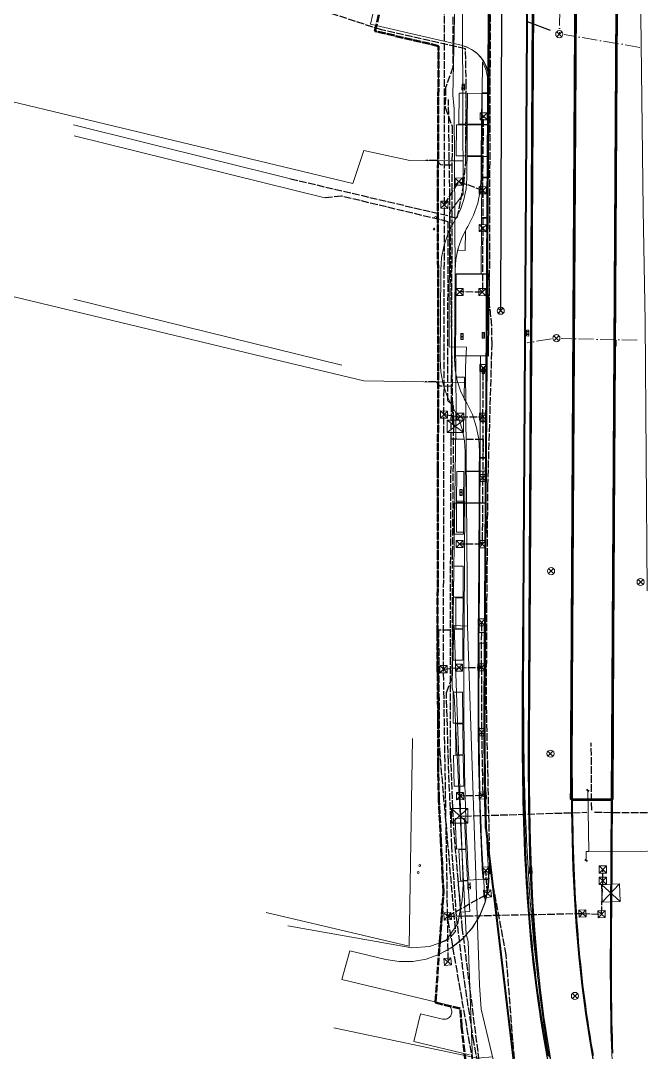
# Model space of a CAD drawing. Header units: metres. Extents: x 105014 to 106600, y 111320 to 118425.
# Drawn here: x 105814.4 to 105918.8, y 115208.2 to 115381.7 of the extents above; entities that cross this region are included whole.
import ezdxf

# ---------------------------------------------------------------- set-up
doc = ezdxf.new("R2010")
doc.units = ezdxf.units.M
doc.linetypes.add('DASHDOT', pattern=[3.556, 2.54, -0.508, 0, -0.508])
doc.linetypes.add('DASHED', pattern=[1.524, 1.27, -0.254])
for name, color, linetype, lineweight in [('00-BASE-LIMITE', 7, 'DASHED', 50), ('00-BASE-UE', 42, 'DASHED', 25), ('10-PAV-BOCACALLE', 9, 'CONTINUOUS', 13), ('10-PAV-CALZADA-BRT', 12, 'CONTINUOUS', 30), ('10-PAV-CALZADA-MIXTA', 8, 'CONTINUOUS', 30), ('10-PAV-CICLORUTA', 76, 'CONTINUOUS', 18), ('10-PAV-ESTACION-TM', 1, 'CONTINUOUS', 40), ('10-PAV-PARADERO', 30, 'CONTINUOUS', 30), ('10-PAV-SARDINEL', 252, 'CONTINUOUS', 13), ('20-EP-ZONA-DURA', 253, 'CONTINUOUS', 13), ('20-EP-ZONA-VERDE', 84, 'CONTINUOUS', 13), ('30-RED-ENEL-NODOS', 11, 'CONTINUOUS', 13), ('30-RED-ENEL-PROY', 1, 'DASHED', 25), ('30-RED-ETB-CAMARA', 151, 'CONTINUOUS', 13), ('30-RED-ETB-EXIST', 145, 'CONTINUOUS', 13), ('30-RED-ETB-PROY', 5, 'DASHED', 25), ('30-RED-VANTI-EXIST', 52, 'CONTINUOUS', 13), ('30-RED-VANTI-PROY', 2, 'DASHED', 25), ('35-RH-ACUE-DOMICILIARIA', 152, 'CONTINUOUS', 9), ('35-RH-ACUE-MENOR-EXIST', 151, 'CONTINUOUS', 13), ('35-RH-ACUE-MENOR-PROY', 5, 'DASHED', 25), ('35-RH-PLUV-COLECTOR', 96, 'CONTINUOUS', 30), ('35-RH-PLUV-NODOS', 94, 'CONTINUOUS', 13), ('35-RH-PLUV-RETIRO', 8, 'DASHDOT', 13), ('35-RH-SUDS-ZONAS', 92, 'CONTINUOUS', 20)]:
    doc.layers.add(name, color=color, linetype=linetype, lineweight=lineweight)

# ---------------------------------------------------------------- blocks, each defined once
blk = doc.blocks.new('CAM_ETB_T_14')
for p, q in [((-1.39, -1.22), (1.39, 1.22)), ((-1.39, 1.22), (1.39, -1.22))]:
    blk.add_line(p, q)
blk.add_lwpolyline([(-1.39, -1.22), (1.39, -1.22), (1.39, 1.22), (-1.39, 1.22)], close=True)
blk = doc.blocks.new('CAM_ETB_T_13')
for p, q in [((-1.375, -1.025), (1.375, 1.025)), ((-1.375, 1.025), (1.375, -1.025))]:
    blk.add_line(p, q)
blk.add_lwpolyline([(-1.375, -1.025), (1.375, -1.025), (1.375, 1.025), (-1.375, 1.025)], close=True)
blk = doc.blocks.new('CAJA_ENEL')
for p, q in [((-0.6, -0.6), (0.6, 0.6)), ((-0.6, 0.6), (0.6, -0.6))]:
    blk.add_line(p, q)
blk.add_lwpolyline([(-0.6, -0.6), (0.6, -0.6), (0.6, 0.6), (-0.6, 0.6)], close=True)
blk = doc.blocks.new('POSTE')
blk.add_circle((0, 0), 0.15)
blk = doc.blocks.new('CT_ENEL')
for p, q in [((-1.5, -1.5), (1.5, 1.5)), ((-1.5, 1.5), (1.5, -1.5))]:
    blk.add_line(p, q)
blk.add_lwpolyline([(-1.5, -1.5), (1.5, -1.5), (1.5, 1.5), (-1.5, 1.5)], close=True)
blk = doc.blocks.new('POZO_PLUV')
for p, q in [((-0.42, -0.42), (0.42, 0.42)), ((-0.42, 0.42), (0.42, -0.42))]:
    blk.add_line(p, q)
blk.add_circle((0, 0), 0.6)
blk = doc.blocks.new('SUMIDERO')
for p, q in [((-0.25, -0.2), (-0.25, 0.2)), ((0, -0.2), (0, 0.2)), ((0.25, -0.2), (0.25, 0.2))]:
    blk.add_line(p, q)
blk.add_lwpolyline([(-0.5, -0.2), (0.5, -0.2), (0.5, 0.2), (-0.5, 0.2)], close=True)

msp = doc.modelspace()

# ---------------------------------------------------------------- linework, layer by layer
at = {"layer": '00-BASE-LIMITE'}
msp.add_lwpolyline([(105889.5419, 115203.7419), (105888.5739, 115212.5841), (105888.3561, 115215.5763), (105884.1705, 115216.5865), (105884.1851, 115216.7887), (105884.9175, 115226.9089), (105885.5131, 115235.1391), (105885.0931, 115243.7605), (105884.7666, 115250.4854), (105884.7533, 115250.7603), (105884.6181, 115256.4868), (105884.6173, 115256.5159), (105884.6429, 115262.895), (105884.6431, 115262.9432), (105884.6455, 115263.5315), (105884.6371, 115264.0375), (105884.6293, 115264.5185), (105884.5539, 115271.8605), (105884.5537, 115271.8643), (105884.5475, 115272.4703), (105884.5465, 115272.7161), (105884.5463, 115272.7475), (105884.5219, 115278.5339), (105884.5229, 115278.7747), (105884.5229, 115278.8099), (105884.5735, 115291.0589), (105884.5737, 115291.2581), (105884.5737, 115291.2977), (105884.5739, 115291.3641), (105884.5829, 115299.9087), (105884.5827, 115300.1201), (105884.5827, 115300.1647), (105884.5827, 115300.2133), (105884.5779, 115305.9143), (105884.5787, 115306.1151), (105884.5791, 115306.1663), (105884.5797, 115306.2993), (105884.6223, 115315.1801), (105884.6285, 115335.4413), (105884.5837, 115348.1829), (105884.5809, 115352.2653), (105884.7057, 115377.3815), (105874.0097, 115379.9019), (105875.2951, 115385.4061)], dxfattribs=at)
at = {"layer": '00-BASE-UE'}
msp.add_lwpolyline([(105889.5419, 115203.7419), (105888.5739, 115212.5841), (105888.3561, 115215.5763), (105884.1705, 115216.5865), (105884.1851, 115216.7887), (105884.9175, 115226.9089), (105885.5131, 115235.1391), (105885.0931, 115243.7605), (105884.7667, 115250.4855), (105884.7533, 115250.7603), (105884.6181, 115256.4869), (105884.6173, 115256.5159), (105884.6429, 115262.8951), (105884.6431, 115262.9433), (105884.6455, 115263.5315), (105884.6371, 115264.0375), (105884.6293, 115264.5185), (105884.5539, 115271.8605), (105884.5537, 115271.8643), (105884.5475, 115272.4703), (105884.5465, 115272.7161), (105884.5463, 115272.7475), (105884.5219, 115278.5339), (105884.5229, 115278.7747), (105884.5229, 115278.8099), (105884.5735, 115291.0589), (105884.5737, 115291.2581), (105884.5737, 115291.2977), (105884.5739, 115291.3641), (105884.5829, 115299.9087), (105884.5827, 115300.1201), (105884.5827, 115300.1647), (105884.5827, 115300.2133), (105884.5779, 115305.9143), (105884.5787, 115306.1151), (105884.5791, 115306.1663), (105884.5797, 115306.2993), (105884.6223, 115315.1801), (105884.6285, 115335.4413), (105884.5837, 115348.1829), (105884.5809, 115352.2653), (105884.7057, 115377.3815), (105874.0097, 115379.9019), (105875.2951, 115385.4061)], dxfattribs=at)
at = {"layer": '10-PAV-BOCACALLE'}
for points in [[(105893.3527, 115398.0834), (105893.1303, 115365.5034), (105893.1689, 115371.6415), (105893.09, 115372.6496), (105892.843, 115373.63), (105892.4348, 115374.5551), (105891.8771, 115375.3986), (105891.1857, 115376.1363), (105890.3802, 115376.7476), (105889.4835, 115377.2148), (105888.5211, 115377.5249), (105874.2267, 115380.8312), (105873.282, 115381.0494), (105873.282, 115381.0494), (105874.0371, 115384.4459)], [(105889.9311, 115207.7907), (105880.5541, 115210.0583), (105881.6823, 115214.7233), (105885.3859, 115213.8277), (105885.5796, 115213.7967), (105885.7757, 115213.7964), (105885.9695, 115213.8267), (105886.1562, 115213.887), (105886.3311, 115213.9758), (105886.49, 115214.0908), (105886.6289, 115214.2293), (105886.7445, 115214.3878), (105886.8338, 115214.5624), (105886.8947, 115214.7489), (105886.926, 115214.9425), (105886.9266, 115215.1387), (105886.8964, 115215.3325), (105886.8363, 115215.5192), (105886.7476, 115215.6942), (105886.6326, 115215.8531), (105886.4941, 115215.992), (105886.3355, 115216.1075), (105886.1608, 115216.1968), (105885.9743, 115216.2575), (105868.4319, 115220.4995), (105868.4319, 115220.4995), (105869.8038, 115225.3131), (105875.8233, 115223.8571), (105878.0749, 115223.5035), (105880.354, 115223.52), (105882.6002, 115223.906), (105884.754, 115224.6514), (105886.8734, 115225.8121), (105888.7616, 115227.32), (105890.3625, 115229.1301), (105891.6282, 115231.1885), (105892.5211, 115233.4339), (105893.0145, 115235.7994), (105893.0939, 115238.2145), (105892.9081, 115242.0867), (105892.8553, 115243.3873), (105892.7649, 115245.9476), (105898.6142, 115196.903)]]:
    msp.add_lwpolyline(points, dxfattribs=at)
at = {"layer": '10-PAV-CALZADA-BRT'}
for points in [[(105914.0079, 115208.0881), (105913.9631, 115209.3937), (105913.9239, 115210.6987), (105913.8903, 115212.0029), (105913.8619, 115213.3063), (105913.8381, 115214.6087), (105913.8189, 115215.9103), (105913.8039, 115217.2111), (105913.7927, 115218.5111), (105913.7847, 115219.8101), (105913.7799, 115221.1083), (105913.7779, 115222.4055), (105913.7781, 115223.7017), (105913.7805, 115224.9971), (105913.7845, 115226.2917), (105913.7901, 115227.5837), (105913.7965, 115228.8769), (105913.8035, 115230.1689), (105913.8109, 115231.4601), (105914.8075, 115403.2329)], [(105904.1017, 115203.8693), (105903.2729, 115208.6233), (105902.4725, 115213.8227), (105901.8363, 115218.6773), (105901.3131, 115223.5453), (105900.8683, 115228.7871), (105900.5559, 115233.6027), (105900.3055, 115238.8929), (105900.1529, 115243.6035), (105900.0459, 115248.9765), (105900.0013, 115253.4497), (105899.9873, 115259.0285), (105899.9955, 115262.3735), (105900.0287, 115269.0457), (105900.7541, 115394.0717)], [(105907.7541, 115394.0309), (105907.0287, 115269.0051), (105906.9955, 115262.3445), (105906.9873, 115259.0227), (105907.0011, 115253.4905), (105907.0451, 115249.0753), (105907.1507, 115243.7837), (105907.3001, 115239.1659), (105907.5451, 115233.9919), (105907.8491, 115229.3037), (105908.2811, 115224.2125), (105908.7871, 115219.5061), (105909.4021, 115214.8129), (105910.1795, 115209.7629), (105910.9865, 115205.1347)]]:
    msp.add_lwpolyline(points, dxfattribs=at)
at = {"layer": '10-PAV-CALZADA-MIXTA'}
for points in [[(105898.6142, 115196.903), (105892.7649, 115245.9476), (105892.6915, 115248.5079), (105892.5779, 115254.3395), (105892.5317, 115259.1913), (105892.5193, 115265.2327), (105892.5299, 115268.8535), (105892.5691, 115276.0639), (105892.5867, 115278.8171), (105892.5986, 115280.7559), (105892.6108, 115282.6929), (105893.0918, 115359.3663), (105893.1303, 115365.5034), (105893.3527, 115398.0834)], [(105899.5313, 115389.5591), (105898.8606, 115282.6539), (105898.8485, 115280.7185), (105898.8367, 115278.7831), (105898.8191, 115276.0247), (105898.7799, 115268.8247), (105898.7693, 115265.2247), (105898.7815, 115259.2247), (105898.8271, 115254.4251), (105898.9395, 115248.6661), (105899.1007, 115243.6287), (105899.1732, 115241.874), (105899.3661, 115237.9779), (105899.6971, 115232.8459), (105900.1689, 115227.2659), (105900.7233, 115222.0955), (105901.3979, 115216.9397), (105902.2489, 115211.4047), (105903.1317, 115206.3383)]]:
    msp.add_lwpolyline(points, dxfattribs=at)
at = {"layer": '10-PAV-CICLORUTA'}
for points in [[(105891.9549, 115369.4233), (105891.9223, 115364.2249), (105889.5223, 115364.2395), (105889.5549, 115369.4385), (105891.9549, 115369.4233)], [(105891.9217, 115364.1245), (105891.8891, 115358.9249), (105889.4891, 115358.9399), (105889.5217, 115364.1395), (105891.9217, 115364.1245)], [(105891.8883, 115358.8249), (105891.8781, 115357.1937), (105891.8653, 115355.1537), (105891.7136, 115353.0415), (105891.2872, 115350.9653), (105890.5934, 115348.9625), (105889.6441, 115347.0675), (105889.3605, 115346.5831), (105888.5523, 115344.97), (105887.9614, 115343.2653), (105887.598, 115341.498), (105887.4683, 115339.6947), (105887.3743, 115324.7335), (105887.4815, 115322.9286), (105887.8227, 115321.157), (105888.392, 115319.4451), (105889.1799, 115317.8221), (105889.4577, 115317.3341), (105890.3837, 115315.4259), (105891.0524, 115313.4132), (105891.4525, 115311.3304), (105891.5771, 115309.2205), (105891.5565, 115305.9259), (105889.1565, 115305.9409), (105889.1773, 115309.2357), (105889.07, 115311.0414), (105888.7288, 115312.8127), (105888.1594, 115314.5244), (105887.3717, 115316.1471), (105887.0939, 115316.6351), (105886.1681, 115318.5428), (105885.4994, 115320.555), (105885.0992, 115322.6373), (105884.9745, 115324.7485), (105885.0683, 115339.7099), (105885.2203, 115341.8248), (105885.6468, 115343.9), (105886.3405, 115345.9019), (105887.2895, 115347.7961), (105887.5733, 115348.2805), (105888.3809, 115349.8923), (105888.9715, 115351.5955), (105889.335, 115353.3612), (105889.4653, 115355.1689), (105889.4781, 115357.2087), (105889.4907, 115358.8399), (105891.8883, 115358.8249)], [(105891.5559, 115305.8259), (105891.5233, 115300.6263), (105889.1233, 115300.6415), (105889.1559, 115305.8409), (105891.5559, 115305.8259)], [(105891.5229, 115300.5263), (105891.4107, 115282.7005), (105891.3987, 115280.7631), (105891.3871, 115278.8237), (105891.3765, 115276.8825), (105891.3675, 115274.9431), (105891.3605, 115272.9989), (105891.3559, 115271.0529), (105891.3543, 115269.1047), (105891.3563, 115267.1547), (105891.3625, 115265.2029), (105891.3731, 115263.2491), (105891.3889, 115261.2933), (105891.4103, 115259.3357), (105891.4377, 115257.3763), (105891.4717, 115255.4149), (105891.5131, 115253.4519), (105891.5621, 115251.4871), (105891.6191, 115249.5205), (105891.6851, 115247.5523), (105891.7603, 115245.5825), (105891.8453, 115243.6111), (105891.9407, 115241.6383), (105892.0469, 115239.6641), (105892.1645, 115237.6885), (105892.1879, 115237.3287), (105889.7931, 115237.1719), (105889.7691, 115237.5389), (105889.6507, 115239.5283), (105889.5437, 115241.5159), (105889.4479, 115243.5015), (105889.3623, 115245.4849), (105889.2867, 115247.4663), (105889.2203, 115249.4455), (105889.1629, 115251.4223), (105889.1137, 115253.3967), (105889.0721, 115255.3689), (105889.0379, 115257.3385), (105889.0103, 115259.3059), (105888.9889, 115261.2707), (105888.9731, 115263.2329), (105888.9625, 115265.1927), (105888.9563, 115267.1499), (105888.9543, 115269.1045), (105888.9559, 115271.0565), (105888.9605, 115273.0061), (105888.9675, 115274.9531), (105888.9765, 115276.8937), (105888.9871, 115278.8367), (105888.9987, 115280.7773), (105889.1227, 115300.5415), (105891.5229, 115300.5263)]]:
    msp.add_lwpolyline(points, close=True, dxfattribs=at)
at = {"layer": '10-PAV-ESTACION-TM'}
msp.add_lwpolyline([(105913.9229, 115250.7441), (105907.024, 115250.7839), (105906.9229, 115250.7845), (105907.0057, 115252.779), (105907.0011, 115253.4905), (105906.9873, 115259.0227), (105906.9955, 115262.3445), (105907.0287, 115269.0051), (105907.5099, 115351.9379), (105907.7973, 115400.0159), (105907.8401, 115403.3289), (105907.8913, 115405.9701), (105907.9797, 115409.1339), (105908.0239, 115410.3752), (105914.8615, 115410.3412), (105914.8545, 115409.6997), (105914.8423, 115408.4039), (105914.8321, 115407.1095), (105914.8231, 115405.8149), (105914.8151, 115404.5235), (105914.8075, 115403.2329), (105914.0795, 115277.7651), (105913.9229, 115250.7441)], close=True, dxfattribs=at)
at = {"layer": '10-PAV-PARADERO'}
msp.add_lwpolyline([(105887.6454, 115339.1191), (105892.9452, 115339.0783), (105893.1453, 115339.0802), (105893.0587, 115325.2769), (105887.5588, 115325.316), (105887.6454, 115339.1191)], close=True, dxfattribs=at)
at = {"layer": '10-PAV-SARDINEL'}
msp.add_lwpolyline([(105914.8075, 115403.2329), (105913.9228, 115250.7441), (105913.7228, 115250.7453), (105914.6075, 115403.2341), (105914.6151, 115404.5247), (105914.6231, 115405.8162), (105914.6321, 115407.111), (105914.6423, 115408.4057), (105914.6545, 115409.7018), (105914.6581, 115410.0349), (105914.858, 115410.0205), (105914.8545, 115409.6997), (105914.8423, 115408.4039), (105914.8321, 115407.1095), (105914.8231, 115405.8149), (105914.8151, 115404.5235), (105914.8075, 115403.2329)], close=True, dxfattribs=at)
for points in [[(105898.4156, 115196.8793), (105892.5663, 115245.9239), (105892.565, 115245.9415), (105892.5262, 115247.222), (105892.4916, 115248.5029), (105892.4461, 115250.4473), (105892.4083, 115252.392), (105892.3779, 115254.3367), (105892.358, 115255.9546), (105892.3426, 115257.5724), (105892.3317, 115259.1902), (105892.3231, 115261.2045), (105892.319, 115263.2187), (105892.3193, 115265.2329), (105892.3231, 115267.0437), (105892.3299, 115268.8544), (105892.348, 115272.4598), (105892.3691, 115276.0652), (105892.3867, 115278.8184), (105892.3986, 115280.7572), (105892.4108, 115282.6942), (105892.8918, 115359.3676), (105892.9303, 115365.5048), (105893.1527, 115398.0854)], [(105893.3527, 115398.0834), (105893.1303, 115365.5034), (105893.0918, 115359.3663), (105892.6108, 115282.6929), (105892.5986, 115280.7559), (105892.5867, 115278.8171), (105892.5691, 115276.0639), (105892.548, 115272.4587), (105892.5299, 115268.8535), (105892.5231, 115267.0431), (105892.5193, 115265.2327), (105892.519, 115263.2189), (105892.5231, 115261.2051), (105892.5317, 115259.1913), (105892.5426, 115257.574), (105892.558, 115255.9567), (105892.5779, 115254.3395), (105892.6082, 115252.3955), (105892.6461, 115250.4516), (105892.6915, 115248.5079), (105892.7261, 115247.2277), (105892.7649, 115245.9476), (105898.6142, 115196.903)], [(105903.2748, 115207.4), (105903.0756, 115208.5908), (105902.8648, 115209.89), (105902.661, 115211.1904), (105902.4643, 115212.4919), (105902.2745, 115213.7945), (105902.1048, 115215.0078), (105901.942, 115216.2222), (105901.7864, 115217.4375), (105901.6377, 115218.6536), (105901.4962, 115219.8706), (105901.3618, 115221.0885), (105901.2344, 115222.307), (105901.1141, 115223.5263), (105900.9922, 115224.8369), (105900.8774, 115226.1481), (105900.7696, 115227.46), (105900.6689, 115228.7723), (105900.5825, 115229.9767), (105900.5016, 115231.1813), (105900.4262, 115232.3863), (105900.3562, 115233.5916), (105900.2854, 115234.9145), (105900.2199, 115236.2379), (105900.1601, 115237.5614), (105900.1057, 115238.8851), (105900.0478, 115240.456), (105899.9969, 115242.0271), (105899.953, 115243.5983), (105899.9104, 115245.39), (105899.8746, 115247.1818), (105899.8459, 115248.9737), (105899.8269, 115250.4653), (105899.812, 115251.9569), (105899.8013, 115253.4486), (105899.7925, 115255.3086), (105899.7879, 115257.1686), (105899.7873, 115259.0286), (105899.79, 115260.7015), (105899.7955, 115262.3743), (105899.8107, 115265.7106), (105899.8287, 115269.0469), (105900.5541, 115394.073)], [(105900.7541, 115394.0717), (105900.0287, 115269.0457), (105900.0107, 115265.7096), (105899.9955, 115262.3735), (105899.99, 115260.701), (105899.9873, 115259.0285), (105899.9879, 115257.1689), (105899.9925, 115255.3093), (105900.0013, 115253.4497), (105900.012, 115251.9586), (105900.0269, 115250.4675), (105900.0459, 115248.9765), (105900.0746, 115247.1854), (105900.1103, 115245.3944), (105900.1529, 115243.6035), (105900.1968, 115242.0331), (105900.2477, 115240.4629), (105900.3055, 115238.8929), (105900.3599, 115237.57), (105900.4197, 115236.2473), (105900.4851, 115234.9248), (105900.5559, 115233.6027), (105900.6258, 115232.3983), (105900.7011, 115231.1942), (105900.782, 115229.9905), (105900.8683, 115228.7871), (105900.9689, 115227.4758), (105901.0766, 115226.165), (105901.1913, 115224.8548), (105901.3131, 115223.5453), (105901.4333, 115222.3272), (105901.5606, 115221.1098), (105901.6949, 115219.8931), (105901.8363, 115218.6773), (105901.9848, 115217.4623), (105902.1403, 115216.2482), (105902.3029, 115215.0349), (105902.4725, 115213.8227), (105902.6621, 115212.5212), (105902.8587, 115211.2208), (105903.0623, 115209.9215), (105903.2729, 115208.6233), (105903.472, 115207.4334)], [(105907.9541, 115394.0297), (105907.2287, 115269.004), (105907.2107, 115265.6738), (105907.1955, 115262.3437), (105907.19, 115260.6831), (105907.1873, 115259.0225), (105907.1878, 115257.1789), (105907.1924, 115255.3353), (105907.2011, 115253.4917), (105907.2117, 115252.0204), (105907.2117, 115252.0204), (105907.2241, 115250.7827), (105907.024, 115250.7839), (105907.0117, 115252.0187), (105907.0011, 115253.4905), (105906.9924, 115255.3346), (105906.9878, 115257.1786), (105906.9873, 115259.0227), (105906.99, 115260.6836), (105906.9955, 115262.3445), (105907.0107, 115265.6748), (105907.0287, 115269.0051), (105907.7541, 115394.0309)], [(105902.9023, 115207.6034), (105902.6787, 115208.8695), (105902.4609, 115210.1366), (105902.2489, 115211.4047), (105902.0249, 115212.7867), (105901.8084, 115214.1699), (105901.5994, 115215.5542), (105901.3979, 115216.9397), (105901.218, 115218.2272), (105901.0456, 115219.5156), (105900.8807, 115220.8051), (105900.7233, 115222.0955), (105900.5734, 115223.3869), (105900.4311, 115224.6791), (105900.2962, 115225.9721), (105900.1689, 115227.2659), (105900.0396, 115228.6599), (105899.9179, 115230.0546), (105899.8037, 115231.45), (105899.6971, 115232.8459), (105899.6055, 115234.1283), (105899.5199, 115235.4111), (105899.44, 115236.6943), (105899.3661, 115237.9779), (105899.2968, 115239.2763), (105899.2325, 115240.5751), (105899.1732, 115241.874), (105899.1358, 115242.7513), (105899.1007, 115243.6287), (105899.0395, 115245.3076), (105898.9858, 115246.9867), (105898.9395, 115248.6661), (105898.8946, 115250.5856), (105898.8571, 115252.5053), (105898.8271, 115254.4251), (105898.8075, 115256.0249), (105898.7923, 115257.6248), (105898.7815, 115259.2247), (105898.773, 115261.2247), (105898.7689, 115263.2247), (105898.7693, 115265.2247), (105898.7731, 115267.0247), (105898.7799, 115268.8247), (105898.798, 115272.4247), (105898.8191, 115276.0247), (105898.8367, 115278.7831), (105898.8485, 115280.7185), (105898.8606, 115282.6539), (105899.5313, 115389.5591)], [(105899.7313, 115389.5578), (105899.0606, 115282.6526), (105899.0485, 115280.7173), (105899.0367, 115278.7819), (105899.0191, 115276.0235), (105898.998, 115272.4236), (105898.9799, 115268.8238), (105898.9731, 115267.0241), (105898.9693, 115265.2245), (105898.9689, 115263.2251), (105898.973, 115261.2253), (105898.9815, 115259.2258), (105898.9923, 115257.6264), (105899.0075, 115256.0271), (105899.0271, 115254.4279), (105899.0571, 115252.5088), (105899.0945, 115250.5899), (105899.1394, 115248.6712), (105899.1857, 115246.9927), (105899.2394, 115245.3145), (105899.3006, 115243.6364), (105899.3357, 115242.7596), (105899.373, 115241.8828), (105899.4323, 115240.5846), (105899.4966, 115239.2866), (105899.5658, 115237.989), (105899.6397, 115236.7063), (105899.7195, 115235.4241), (105899.8051, 115234.1421), (105899.8966, 115232.8606), (105900.0032, 115231.4658), (105900.1173, 115230.0715), (105900.2389, 115228.6777), (105900.368, 115227.285), (105900.4952, 115225.9923), (105900.6299, 115224.7004), (105900.7722, 115223.4094), (105900.9219, 115222.1192), (105901.0792, 115220.8299), (105901.2439, 115219.5416), (105901.4162, 115218.2543), (105901.5959, 115216.968), (105901.7973, 115215.5836), (105902.0061, 115214.2003), (105902.2225, 115212.8182), (105902.4463, 115211.4372), (105902.6581, 115210.1701), (105902.8758, 115208.9039), (105903.0992, 115207.6387)]]:
    msp.add_lwpolyline(points, dxfattribs=at)
at = {"layer": '20-EP-ZONA-DURA'}
for points in [[(105900.5541, 115394.073), (105899.8287, 115269.0469), (105899.8107, 115265.7106), (105899.7955, 115262.3743), (105899.79, 115260.7015), (105899.7873, 115259.0286), (105899.7879, 115257.1686), (105899.7925, 115255.3086), (105899.7925, 115255.3086), (105899.8002, 115253.4486), (105899.7939, 115254.4547), (105899.7877, 115256.0757), (105899.7855, 115257.3335), (105899.7854, 115257.4345), (105899.7849, 115257.6959), (105899.7849, 115259.3149), (105899.7875, 115260.9331), (105899.7923, 115262.5503), (105899.7985, 115264.1653), (105899.8061, 115265.7811), (105899.8145, 115267.3959), (105899.8235, 115269.0095), (105900.5129, 115393.9881)], [(105903.0992, 115207.6387), (105902.8758, 115208.9039), (105902.6581, 115210.1701), (105902.4463, 115211.4372), (105902.2225, 115212.8182), (105902.0061, 115214.2003), (105901.7973, 115215.5836), (105901.5959, 115216.968), (105901.4162, 115218.2543), (105901.2439, 115219.5416), (105901.0792, 115220.8299), (105900.9219, 115222.1192), (105900.7722, 115223.4094), (105900.6299, 115224.7004), (105900.4952, 115225.9923), (105900.368, 115227.285), (105900.2389, 115228.6777), (105900.1173, 115230.0715), (105900.0032, 115231.4658), (105899.8966, 115232.8606), (105899.8051, 115234.1421), (105899.7195, 115235.4241), (105899.6397, 115236.7063), (105899.5658, 115237.989), (105899.4966, 115239.2866), (105899.4323, 115240.5846), (105899.373, 115241.8828), (105899.3357, 115242.7596), (105899.3006, 115243.6364), (105899.2394, 115245.3145), (105899.1857, 115246.9927), (105899.1394, 115248.6712), (105899.0945, 115250.5899), (105899.0571, 115252.5088), (105899.0271, 115254.4279), (105899.0075, 115256.0271), (105898.9923, 115257.6264), (105898.9815, 115259.2258), (105898.973, 115261.2253), (105898.9689, 115263.2251), (105898.9693, 115265.2245), (105898.9731, 115267.0241), (105898.9799, 115268.8238), (105898.998, 115272.4236), (105899.0191, 115276.0235), (105899.0371, 115278.7821), (105899.0265, 115276.8467), (105899.0173, 115274.9113), (105899.0103, 115272.9761), (105899.0059, 115271.0409), (105899.0043, 115269.1057), (105899.0063, 115267.1707), (105899.0123, 115265.2357), (105899.0229, 115263.3007), (105899.0385, 115261.3659), (105899.0597, 115259.4311), (105899.0867, 115257.4963), (105899.0875, 115257.4525), (105899.0895, 115257.3345), (105899.1203, 115255.5619), (105899.1611, 115253.6277), (105899.2093, 115251.6935), (105899.2655, 115249.7597), (105899.3303, 115247.8263), (105899.4041, 115245.8931), (105899.4873, 115243.9605), (105899.5807, 115242.0283), (105899.6847, 115240.0967), (105899.7995, 115238.1659), (105899.9087, 115236.5009), (105899.9261, 115236.2357), (105900.0645, 115234.3065), (105900.2155, 115232.3781), (105900.3793, 115230.4511), (105900.5569, 115228.5251), (105900.7483, 115226.6007), (105900.9543, 115224.6777), (105901.1751, 115222.7565), (105901.2562, 115222.0987), (105901.3618, 115221.0885), (105901.4962, 115219.8706), (105901.6377, 115218.6536), (105901.7864, 115217.4375), (105901.942, 115216.2222), (105902.1048, 115215.0078), (105902.2745, 115213.7945), (105902.4643, 115212.4919), (105902.661, 115211.1904), (105902.8648, 115209.89), (105903.0756, 115208.5908), (105903.2748, 115207.4)], [(105910.7308, 115207.7061), (105910.5705, 115208.638), (105910.3769, 115209.7954), (105910.1725, 115211.0553), (105909.9749, 115212.3163), (105909.7841, 115213.5782), (105909.6001, 115214.8412), (105909.4363, 115216.012), (105909.2793, 115217.1837), (105909.1291, 115218.3563), (105908.9857, 115219.5298), (105908.8491, 115220.7041), (105908.7193, 115221.8792), (105908.5964, 115223.0551), (105908.4802, 115224.2316), (105908.362, 115225.5024), (105908.2507, 115226.7739), (105908.1462, 115228.0459), (105908.0486, 115229.3185), (105907.9646, 115230.4891), (105907.886, 115231.6601), (105907.8127, 115232.8314), (105907.7448, 115234.0031), (105907.6756, 115235.2953), (105907.6117, 115236.5879), (105907.5531, 115237.8807), (105907.5, 115239.1737), (105907.4434, 115240.7119), (105907.3936, 115242.2503), (105907.3506, 115243.7889), (105907.3086, 115245.5518), (105907.2797, 115246.9995), (105907.2734, 115247.3149), (105907.2451, 115249.0782), (105907.2265, 115250.5827), (105913.7217, 115250.5453), (105913.6109, 115231.4613), (105913.6035, 115230.17), (105913.5965, 115228.878), (105913.5901, 115227.5847), (105913.5845, 115226.2925), (105913.5805, 115224.9976), (105913.5781, 115223.7019), (105913.5779, 115222.4054), (105913.5799, 115221.1078), (105913.5847, 115219.8092), (105913.5927, 115218.5097), (105913.6039, 115217.2091), (105913.6189, 115215.9077), (105913.6381, 115214.6054), (105913.6619, 115213.3023), (105913.6904, 115211.9981), (105914.0481, 115202.9532)]]:
    msp.add_lwpolyline(points, dxfattribs=at)
for points in [[(105892.8654, 115355.2228), (105891.9655, 115355.2253), (105891.9248, 115348.5699), (105892.8223, 115348.5651), (105892.8654, 115355.2228), (105892.8245, 115348.4653), (105891.9234, 115348.4704), (105891.8574, 115339.0867), (105887.6454, 115339.1191), (105887.6029, 115332.351), (105887.5227, 115332.3515), (105887.4901, 115327.1515), (105887.5703, 115327.151), (105887.5588, 115325.316), (105891.7604, 115325.2861), (105891.7251, 115320.2669), (105891.7091, 115314.295), (105892.6093, 115314.2898), (105892.6085, 115314.1898), (105891.7094, 115314.195), (105891.6709, 115308.2022), (105892.5718, 115308.1966), (105892.5709, 115308.0965), (105891.6714, 115308.1023), (105891.6577, 115305.9253), (105891.6233, 115300.6255), (105891.6285, 115300.6255), (105891.6279, 115300.5255), (105891.6227, 115300.5255), (105891.5107, 115282.6999), (105891.4987, 115280.7625), (105891.4871, 115278.8231), (105891.4765, 115276.8821), (105891.4675, 115274.9427), (105891.4605, 115272.9987), (105891.4559, 115271.0527), (105891.4543, 115269.1047), (105891.4563, 115267.1551), (105891.4625, 115265.2033), (105891.4731, 115263.2497), (105891.4889, 115261.2943), (105891.5101, 115259.3369), (105891.5157, 115258.9363), (105891.5169, 115258.7411), (105891.5224, 115258.4666), (105891.5377, 115257.3779), (105891.5717, 115255.4169), (105891.6131, 115253.4541), (105891.6567, 115251.7012), (105891.6581, 115251.6028), (105891.6619, 115251.4897), (105891.7191, 115249.5237), (105891.7851, 115247.5559), (105891.8603, 115245.5865), (105891.9453, 115243.6157), (105892.0405, 115241.6433), (105892.1467, 115239.6697), (105892.2643, 115237.6947), (105892.2877, 115237.3353), (105892.2943, 115237.2355), (105892.3937, 115235.7187), (105892.5355, 115233.7415), (105892.5522, 115233.5414), (105891.6676, 115231.2689), (105890.402, 115229.1843), (105888.7939, 115227.351), (105886.892, 115225.8246), (105884.7541, 115224.6514), (105884.9175, 115226.9089), (105885.5131, 115235.1391), (105885.0931, 115243.7605), (105884.7666, 115250.4854), (105884.7533, 115250.7603), (105884.6181, 115256.4868), (105884.6173, 115256.5159), (105884.6429, 115262.895), (105884.6431, 115262.9432), (105884.6455, 115263.5315), (105884.6371, 115264.0375), (105884.6293, 115264.5185), (105884.5539, 115271.8605), (105884.5537, 115271.8643), (105884.5475, 115272.4703), (105884.5465, 115272.7161), (105884.5463, 115272.7475), (105884.5219, 115278.5339), (105884.5229, 115278.7747), (105884.5229, 115278.8099), (105884.5735, 115291.0589), (105884.5737, 115291.2581), (105884.5737, 115291.2977), (105884.5739, 115291.3641), (105884.5829, 115299.9087), (105884.5827, 115300.1201), (105884.5827, 115300.1647), (105884.5827, 115300.2133), (105884.5779, 115305.9143), (105884.5787, 115306.1151), (105884.5791, 115306.1663), (105884.5797, 115306.2993), (105884.6223, 115315.1801), (105884.6285, 115335.4413), (105884.5837, 115348.1829), (105884.5809, 115352.2653), (105884.7057, 115377.3815), (105874.0097, 115379.9019), (105874.2267, 115380.8312), (105888.5211, 115377.5249), (105889.4148, 115377.2431), (105890.2538, 115376.8255), (105891.0175, 115376.2824), (105891.6873, 115375.627), (105892.2469, 115374.8753), (105892.6826, 115374.0457), (105892.9838, 115373.1583), (105892.9304, 115365.5048), (105892.9549, 115369.4171), (105892.0549, 115369.4227), (105892.0547, 115369.392), (105892.0467, 115369.3919), (105891.9661, 115355.329), (105892.866, 115355.3229), (105892.8654, 115355.2228)], [(105892.0883, 115374.7517), (105892.0555, 115369.5227), (105892.9555, 115369.5171), (105892.9475, 115372.1781), (105892.6705, 115373.5159), (105892.0883, 115374.7517)], [(105889.3223, 115364.2409), (105889.3549, 115369.4397), (105888.1549, 115369.4483), (105888.1223, 115364.2483), (105889.3223, 115364.2409)], [(105891.9223, 115364.2249), (105891.9549, 115369.4233), (105889.5549, 115369.4385), (105889.5223, 115364.2395), (105891.9223, 115364.2249)], [(105889.2891, 115358.9409), (105889.3217, 115364.1407), (105887.7221, 115364.1509), (105887.6895, 115358.9509), (105889.2891, 115358.9409)], [(105891.9217, 115364.1245), (105889.5217, 115364.1395), (105889.4891, 115358.9399), (105891.8891, 115358.9249), (105891.9217, 115364.1245)], [(105891.8883, 115358.8249), (105889.4907, 115358.8399), (105889.4781, 115357.2087), (105889.4653, 115355.1689), (105889.336, 115353.3684), (105888.9727, 115351.6002), (105888.3818, 115349.8945), (105887.5733, 115348.2805), (105887.2895, 115347.7961), (105886.3403, 115345.9015), (105885.6466, 115343.8992), (105885.2202, 115341.8235), (105885.0683, 115339.7099), (105884.9745, 115324.7485), (105885.0998, 115322.6331), (105885.5001, 115320.5523), (105886.1686, 115318.5414), (105887.0939, 115316.6351), (105887.3717, 115316.1471), (105888.1599, 115314.5232), (105888.7294, 115312.8103), (105889.0705, 115311.0377), (105889.1773, 115309.2357), (105889.1565, 115305.9409), (105891.5565, 115305.9259), (105891.5771, 115309.2205), (105891.4518, 115311.3359), (105891.0515, 115313.4168), (105890.383, 115315.4277), (105889.4577, 115317.3341), (105889.1799, 115317.8221), (105889.034, 115318.0859), (105889.0623, 115321.7435), (105887.6825, 115321.7476), (105887.3743, 115324.7335), (105887.4683, 115339.6947), (105887.6056, 115341.5504), (105887.9913, 115343.3707), (105887.9893, 115343.0487), (105889.1893, 115343.0413), (105889.2098, 115346.3185), (105889.3605, 115346.5831), (105889.6441, 115347.0675), (105890.5932, 115348.9621), (105891.287, 115350.9644), (105891.7134, 115353.0401), (105891.8653, 115355.1537), (105891.8781, 115357.1937), (105891.8883, 115358.8249)], [(105887.7233, 115300.6495), (105888.9233, 115300.6421), (105888.9559, 115305.8419), (105887.7559, 115305.8495), (105887.7233, 115300.6495)], [(105889.1559, 115305.8409), (105889.1233, 115300.6415), (105891.5233, 115300.6263), (105891.5559, 115305.8259), (105889.1559, 115305.8409)], [(105887.2905, 115295.3521), (105888.8901, 115295.3423), (105888.9227, 115300.5421), (105887.3227, 115300.5521), (105887.2905, 115295.3521)], [(105889.1227, 115300.5415), (105888.9987, 115280.7773), (105888.9871, 115278.8367), (105888.9765, 115276.8937), (105888.9675, 115274.9531), (105888.9605, 115273.0061), (105888.9559, 115271.0565), (105888.9543, 115269.1045), (105888.9563, 115267.1499), (105888.9625, 115265.1927), (105888.9731, 115263.2329), (105888.9889, 115261.2707), (105889.0103, 115259.3059), (105889.0379, 115257.3385), (105889.0721, 115255.3689), (105889.1137, 115253.3967), (105889.1629, 115251.4223), (105889.2203, 115249.4455), (105889.2867, 115247.4663), (105889.3623, 115245.4849), (105889.4479, 115243.5015), (105889.5437, 115241.5159), (105889.6507, 115239.5283), (105889.7691, 115237.5389), (105889.7931, 115237.1719), (105892.1879, 115237.3287), (105892.1645, 115237.6885), (105892.0469, 115239.6641), (105891.9407, 115241.6383), (105891.8453, 115243.6111), (105891.7603, 115245.5825), (105891.6851, 115247.5523), (105891.6191, 115249.5205), (105891.5621, 115251.4871), (105891.5131, 115253.4519), (105891.4717, 115255.4149), (105891.4377, 115257.3763), (105891.4103, 115259.3357), (105891.3889, 115261.2933), (105891.3731, 115263.2491), (105891.3625, 115265.2029), (105891.3563, 115267.1547), (105891.3543, 115269.1047), (105891.3559, 115271.0529), (105891.3605, 115272.9989), (105891.3675, 115274.9431), (105891.3765, 115276.8825), (105891.3871, 115278.8237), (105891.3987, 115280.7631), (105891.4107, 115282.7005), (105891.5229, 115300.5263), (105889.1227, 115300.5415)], [(105888.8119, 115284.7379), (105888.8119, 115284.7426), (105888.8235, 115284.7425), (105888.8561, 115289.9423), (105887.2563, 115289.9523), (105887.2239, 115284.7523), (105888.1273, 115284.7468), (105888.8119, 115284.7379)], [(105888.8229, 115284.6425), (105887.6229, 115284.6499), (105887.5909, 115279.4501), (105888.7907, 115279.4427), (105888.8229, 115284.6425)], [(105888.7901, 115279.3427), (105887.1901, 115279.3525), (105887.1651, 115274.1525), (105888.7645, 115274.1449), (105888.7901, 115279.3427)], [(105888.7545, 115268.7497), (105887.1547, 115268.7525), (105887.1721, 115263.5525), (105888.7713, 115263.5579), (105888.7545, 115268.7497)], [(105888.8249, 115258.2693), (105888.7717, 115263.4579), (105887.5719, 115263.4567), (105887.6253, 115258.2571), (105888.8249, 115258.2693)], [(105888.9239, 115252.9843), (105888.8263, 115258.1693), (105887.2263, 115258.1529), (105887.3251, 115252.9539), (105888.9239, 115252.9843)], [(105889.2995, 115242.4283), (105889.0821, 115247.6031), (105887.4827, 115247.5563), (105887.7019, 115242.3609), (105889.2995, 115242.4283)], [(105889.5935, 115237.1587), (105889.3045, 115242.3283), (105888.1051, 115242.2835), (105888.3963, 115237.0917), (105889.5935, 115237.1587)], [(105888.0035, 115236.9695), (105888.3769, 115231.7829), (105889.9717, 115231.8977), (105889.6001, 115237.0589), (105888.0035, 115236.9695)]]:
    msp.add_lwpolyline(points, close=True, dxfattribs=at)
at = {"layer": '20-EP-ZONA-VERDE'}
msp.add_lwpolyline([(105900.5129, 115393.9881), (105899.8235, 115269.0095), (105899.8145, 115267.3959), (105899.8061, 115265.7811), (105899.7985, 115264.1653), (105899.7923, 115262.5503), (105899.7875, 115260.9331), (105899.7849, 115259.3149), (105899.7849, 115257.6959), (105899.7877, 115256.0757), (105899.7939, 115254.4547), (105899.8041, 115252.8329), (105899.8183, 115251.2099), (105899.8371, 115249.5861), (105899.8611, 115247.9615), (105899.8903, 115246.3359), (105899.9257, 115244.7095), (105899.9673, 115243.0823), (105900.0157, 115241.4543), (105900.0713, 115239.8255), (105900.1345, 115238.1961), (105900.2057, 115236.5661), (105900.2083, 115236.5155), (105899.9087, 115236.5009), (105899.7995, 115238.1659), (105899.6847, 115240.0967), (105899.5807, 115242.0283), (105899.4873, 115243.9605), (105899.4041, 115245.8931), (105899.3303, 115247.8263), (105899.2655, 115249.7597), (105899.2093, 115251.6935), (105899.1611, 115253.6277), (105899.1203, 115255.5619), (105899.0867, 115257.4963), (105899.0597, 115259.4311), (105899.0385, 115261.3659), (105899.0229, 115263.3007), (105899.0123, 115265.2357), (105899.0063, 115267.1707), (105899.0043, 115269.1057), (105899.0059, 115271.0409), (105899.0103, 115272.9761), (105899.0173, 115274.9113), (105899.0265, 115276.8467), (105899.0371, 115278.7821), (105899.0485, 115280.7173), (105899.0605, 115282.6527), (105899.7313, 115389.5577)], dxfattribs=at)
for points in [[(105892.9475, 115372.1781), (105892.9555, 115369.5171), (105892.0555, 115369.5227), (105892.0883, 115374.7517), (105892.6705, 115373.5159), (105892.9475, 115372.1781)], [(105889.3549, 115369.4397), (105889.3223, 115364.2409), (105888.1223, 115364.2483), (105888.1549, 115369.4483), (105889.3549, 115369.4397)], [(105892.9549, 115369.4171), (105892.9223, 115364.2183), (105892.0223, 115364.2243), (105892.0549, 115369.4227), (105892.9549, 115369.4171)], [(105889.3217, 115364.1407), (105889.2891, 115358.9409), (105887.6895, 115358.9509), (105887.7221, 115364.1509), (105889.3217, 115364.1407)], [(105892.9219, 115364.1183), (105892.8887, 115358.8185), (105891.9883, 115358.8243), (105892.0215, 115364.1239), (105892.9219, 115364.1183)], [(105888.9559, 115305.8419), (105888.9233, 115300.6421), (105887.7233, 115300.6495), (105887.7559, 115305.8495), (105888.9559, 115305.8419)], [(105892.5569, 115305.9197), (105892.5235, 115300.6199), (105891.6233, 115300.6255), (105891.6565, 115305.9253), (105892.5569, 115305.9197)], [(105888.9227, 115300.5421), (105888.8901, 115295.3423), (105887.2905, 115295.3521), (105887.3227, 115300.5521), (105888.9227, 115300.5421)], [(105892.5225, 115300.5199), (105892.4107, 115282.6943), (105892.3987, 115280.7571), (105892.3871, 115278.8183), (105892.3765, 115276.8777), (105892.3675, 115274.9389), (105892.3605, 115272.9959), (105892.3559, 115271.0513), (105892.3543, 115269.1049), (105892.3563, 115267.1569), (105892.3625, 115265.2071), (105892.3731, 115263.2557), (105892.3887, 115261.3027), (105892.4101, 115259.3481), (105892.4375, 115257.3919), (105892.4715, 115255.4341), (105892.5129, 115253.4749), (105892.5617, 115251.5141), (105892.6187, 115249.5517), (105892.6845, 115247.5881), (105892.7595, 115245.6231), (105892.8443, 115243.6567), (105892.9393, 115241.6891), (105893.0453, 115239.7205), (105893.1625, 115237.7509), (105893.1859, 115237.3941), (105892.2877, 115237.3353), (105892.2643, 115237.6947), (105892.1467, 115239.6697), (105892.0405, 115241.6433), (105891.9453, 115243.6157), (105891.8603, 115245.5865), (105891.7851, 115247.5559), (105891.7191, 115249.5237), (105891.6619, 115251.4897), (105891.6131, 115253.4541), (105891.5717, 115255.4169), (105891.5377, 115257.3779), (105891.5101, 115259.3369), (105891.4889, 115261.2943), (105891.4731, 115263.2497), (105891.4625, 115265.2033), (105891.4563, 115267.1551), (105891.4543, 115269.1047), (105891.4559, 115271.0527), (105891.4605, 115272.9987), (105891.4675, 115274.9427), (105891.4765, 115276.8821), (105891.4871, 115278.8231), (105891.4987, 115280.7625), (105891.5107, 115282.6999), (105891.6227, 115300.5255), (105892.5225, 115300.5199)], [(105888.8561, 115289.9423), (105888.8235, 115284.7425), (105887.2239, 115284.7523), (105887.2563, 115289.9523), (105888.8561, 115289.9423)], [(105888.8229, 115284.6425), (105888.7907, 115279.4427), (105887.5909, 115279.4501), (105887.6229, 115284.6499), (105888.8229, 115284.6425)], [(105888.7901, 115279.3427), (105888.7645, 115274.1449), (105887.1651, 115274.1525), (105887.1901, 115279.3525), (105888.7901, 115279.3427)], [(105888.7545, 115268.7497), (105888.7713, 115263.5579), (105887.1721, 115263.5525), (105887.1547, 115268.7525), (105888.7545, 115268.7497)], [(105888.8249, 115258.2693), (105887.6253, 115258.2571), (105887.5719, 115263.4567), (105888.7717, 115263.4579), (105888.8249, 115258.2693)], [(105888.9239, 115252.9843), (105887.3251, 115252.9539), (105887.2263, 115258.1529), (105888.8263, 115258.1693), (105888.9239, 115252.9843)], [(105889.2995, 115242.4283), (105887.7019, 115242.3609), (105887.4827, 115247.5563), (105889.0821, 115247.6031), (105889.2995, 115242.4283)], [(105889.5935, 115237.1587), (105888.3963, 115237.0917), (105888.1051, 115242.2835), (105889.3045, 115242.3283), (105889.5935, 115237.1587)], [(105893.0879, 115236.0019), (105892.5643, 115233.3967), (105892.5355, 115233.7415), (105892.3937, 115235.7187), (105892.2943, 115237.2355), (105893.1589, 115237.2921), (105893.0879, 115236.0019)], [(105889.9717, 115231.8977), (105888.3769, 115231.7829), (105888.0035, 115236.9695), (105889.6001, 115237.0589), (105889.9717, 115231.8977)]]:
    msp.add_lwpolyline(points, close=True, dxfattribs=at)
at = {"layer": '30-RED-ENEL-PROY'}
for points in [[(105885.6991, 115350.7099), (105885.6799, 115385.7977)], [(105892.1303, 115353.1505), (105892.2817, 115365.5733)], [(105885.6991, 115350.7099), (105888.1129, 115354.6025)], [(105888.1129, 115354.6025), (105892.1303, 115353.1505)], [(105892.1303, 115353.1505), (105892.1291, 115346.7699)], [(105885.6067, 115315.4363), (105885.6991, 115350.7099)], [(105892.1291, 115346.7699), (105892.0619, 115336.0237)], [(105892.0619, 115336.0237), (105888.2629, 115336.0523)], [(105892.1643, 115315.0801), (105892.2245, 115323.2513)], [(105885.5371, 115272.6453), (105885.6067, 115315.4363)], [(105885.6067, 115315.4363), (105888.3799, 115315.0755)], [(105888.3799, 115315.0755), (105892.1643, 115315.0801)], [(105892.1643, 115315.0801), (105892.1189, 115304.7839)], [(105892.1189, 115304.7839), (105892.0473, 115293.6555)], [(105892.0473, 115293.6555), (105888.2393, 115293.6697)], [(105891.9263, 115272.9323), (105891.9609, 115280.5075)], [(105885.5371, 115272.6453), (105888.1247, 115272.8825)], [(105886.2229, 115231.1011), (105885.5371, 115272.6453)], [(105888.1247, 115272.8825), (105891.9263, 115272.9323)], [(105891.9263, 115272.9323), (105891.9367, 115262.0451)], [(105891.9367, 115262.0451), (105892.1259, 115251.3993)], [(105892.1259, 115251.3993), (105888.3285, 115251.3087)], [(105912.3183, 115237.0541), (105912.3253, 115238.9701)], [(105892.9253, 115234.8821), (105892.6547, 115238.7889)], [(105912.1075, 115231.4461), (105912.3183, 115237.0541)], [(105886.2229, 115231.1011), (105892.9253, 115234.8821)], [(105886.2229, 115231.1011), (105908.9141, 115231.5743)], [(105892.8355, 115193.1129), (105886.2229, 115231.1011)], [(105886.2229, 115231.1011), (105886.2369, 115223.4653)], [(105908.9141, 115231.5743), (105912.1075, 115231.4461)]]:
    msp.add_lwpolyline(points, dxfattribs=at)
at = {"layer": '30-RED-ETB-EXIST'}
for points in [[(105887.504, 115313.452), (105887.588, 115313.451), (105887.648, 115317.981), (105887.598, 115320.21), (105887.35, 115366.894), (105887.092, 115369.081), (105887.976, 115411.406), (105888.159, 115412.609), (105892.488, 115443.685), (105892.818, 115444.837), (105900.423, 115476.221), (105900.643, 115476.776)], [(105888.247, 115247.989), (105888.35, 115247.994), (105887.337, 115268.27), (105887.01, 115269.498), (105887.588, 115313.451), (105887.504, 115313.452)], [(105889.672, 115226.864), (105889.344, 115228.092), (105888.35, 115247.994), (105888.247, 115247.989)], [(105890.55, 115204.811), (105890.483, 115205.407), (105889.672, 115226.864)]]:
    msp.add_lwpolyline(points, dxfattribs=at)
at = {"layer": '30-RED-ETB-PROY'}
for points in [[(105887.504, 115313.452), (105887.124, 115314.07), (105886.368, 115368.383)], [(105910.445, 115248.962), (105910.379, 115260.243)], [(105888.247, 115247.989), (105888.972, 115247.942), (105909.619, 115248.586)], [(105910.925, 115248.586), (105931.203, 115248.446), (105931.795, 115248.423)]]:
    msp.add_lwpolyline(points, dxfattribs=at)
at = {"layer": '30-RED-VANTI-EXIST'}
for points in [[(105823.3405, 115364.1455), (105859.7983, 115355.0721)], [(105865.5653, 115351.8741), (105823.4411, 115362.2771)], [(105868.4293, 115323.7327), (105823.3765, 115334.8071)], [(105855.7035, 115231.7517), (105879.7687, 115226.0473), (105880.2977, 115260.9963)]]:
    msp.add_lwpolyline(points, dxfattribs=at)
at = {"layer": '30-RED-VANTI-PROY'}
for points in [[(105917.5417, 115123.941), (105916.7185, 115127.8957), (105913.9367, 115139.8295), (105911.0203, 115146.8769), (105905.9989, 115167.2451), (105901.2981, 115187.0023), (105897.5613, 115205.6705), (105896.0761, 115224.6097), (105893.3489, 115239.2529), (105892.7579, 115266.8445), (105892.8311, 115282.5725), (105893.0011, 115303.3881), (105893.6941, 115327.2397), (105893.6679, 115330.3719), (105893.2749, 115333.8931), (105893.3815, 115366.1849), (105893.4535, 115387.4077), (105893.5703, 115394.8243), (105893.7589, 115397.2075), (105893.8175, 115398.4683)], [(105859.7983, 115355.0721), (105887.8539, 115348.4977), (105888.9627, 115354.1453), (105889.2725, 115357.8965), (105889.3479, 115370.6093), (105889.2351, 115376.8949), (105875.0879, 115380.1017), (105859.7931, 115385.0925)], [(105891.9177, 115203.3913), (105890.6287, 115209.9917), (105888.9889, 115220.6363), (105887.7129, 115231.1525), (105886.9227, 115242.9245), (105886.3659, 115257.0193), (105886.0233, 115268.7297), (105887.0135, 115271.2593), (105887.0645, 115292.0505), (105887.2625, 115314.5553), (105887.1921, 115316.8913), (105886.2463, 115317.7803), (105886.3227, 115347.8567), (105868.3965, 115352.1557), (105865.5653, 115351.8741)]]:
    msp.add_lwpolyline(points, dxfattribs=at)
at = {"layer": '35-RH-ACUE-DOMICILIARIA'}
for points in [[(105909.5905, 115252.3715), (105909.9854, 115252.0648)], [(105909.6537, 115252.4528), (105910.0486, 115252.1461)], [(105909.788, 115252.2181), (105909.9556, 115242.0022), (105929.6104, 115242.1202)], [(105909.346, 115240.679), (105909.7409, 115240.3724)], [(105909.9556, 115242.0022), (105909.5051, 115241.9982), (105909.5434, 115240.5257)], [(105909.2828, 115240.5977), (105909.6777, 115240.291)]]:
    msp.add_lwpolyline(points, dxfattribs=at)
at = {"layer": '35-RH-ACUE-MENOR-EXIST'}
for points in [[(105999.62, 115533.4), (105988.4114, 115522.3028), (105976.48, 115510.49), (105959.98, 115494.42), (105942.62, 115476.88), (105940.463, 115474.2515), (105930.68, 115462.33), (105924.46, 115449.02), (105921.67, 115440.22), (105919.14, 115427.68), (105917.79, 115414.84), (105918.61, 115391.86), (105919.08, 115349.85), (105919.42, 115331.08), (105919.8, 115285.79)], [(105889.2242, 115323.4573), (105889.3995, 115326.7862), (105886.4593, 115326.8379), (105886.5269, 115349.4153), (105888.8251, 115352.4895), (105888.62, 115410.62), (105892.47, 115436.33), (105898.55, 115459.01), (105902.92, 115471.05), (105913.9461, 115487.0648), (105918.48, 115493.65)], [(105660.2916, 115404.7632), (105870.2924, 115354.2926), (105872.1554, 115359.8316), (105879.8521, 115358.1443), (105886.5081, 115358.098), (105888.7927, 115358.1074)], [(105660.2916, 115372.0185), (105858.3024, 115324.4295), (105872.1532, 115321.1007), (105888.9794, 115320.8282)], [(105889.56, 115279.85), (105889.2242, 115323.4573)], [(105887.3102, 115279.9733), (105888.8465, 115236.3704), (105888.6766, 115233.8835), (105887.9286, 115229.9033), (105885.9503, 115226.9933), (105883.183, 115226.0337), (105880.2029, 115225.8208), (105859.3845, 115229.4914)], [(105889.56, 115279.85), (105887.3102, 115279.9733)], [(105891.6, 115219.53), (105889.56, 115279.85)], [(105894.5, 115204.42), (105891.85, 115215.46), (105891.6, 115219.53)], [(105893.7647, 115207.4831), (105891.2321, 115207.2454), (105867.1029, 115212.3285)]]:
    msp.add_lwpolyline(points, dxfattribs=at)
at = {"layer": '35-RH-ACUE-MENOR-PROY'}
for points in [[(105887.1283, 115382.2776), (105887.1193, 115377.2379), (105887.1131, 115373.8336), (105885.863, 115370.3388), (105885.8182, 115367.05), (105886.9831, 115363.9238), (105886.9559, 115357.3545), (105886.8626, 115323.6131), (105886.8332, 115320.1646), (105886.7578, 115311.3469), (105886.6418, 115279.2137), (105886.681, 115258.2254), (105887.2009, 115245.9771), (105887.8921, 115237.9576), (105888.6431, 115229.2444), (105888.829, 115227.7727), (105891.4661, 115206.8979)], [(105886.9559, 115357.3545), (105885.1, 115357.3927), (105884.4026, 115358.1187), (105882.5732, 115358.1429)], [(105886.8332, 115320.1646), (105884.9773, 115320.2028), (105884.2799, 115320.9288), (105882.4505, 115320.9531)], [(105886.7578, 115311.3469), (105887.8, 115311.3365), (105892.1862, 115311.2928), (105892.1749, 115309.1419)], [(105886.6418, 115279.2137), (105884.7017, 115279.2183), (105884.8358, 115259.1261), (105887.5175, 115228.4953), (105886.3595, 115227.2278), (105885.6255, 115226.9038), (105884.8975, 115226.6336)]]:
    msp.add_lwpolyline(points, dxfattribs=at)
at = {"layer": '35-RH-PLUV-COLECTOR'}
for points in [[(105895.1519, 115332.8881), (105895.4014, 115401.2001)], [(105895.1519, 115332.8881), (105895.4014, 115401.2001)], [(105903.5286, 115379.9828), (105899.6588, 115381.4724)]]:
    msp.add_lwpolyline(points, dxfattribs=at)
at = {"layer": '35-RH-PLUV-RETIRO'}
for points in [[(105911.151, 115454.7768), (105906.3456, 115434.3271), (105906.0026, 115412.5967), (105904.999, 115379.376)], [(105918.5626, 115377.1646), (105905.8039, 115379.3271)], [(105903.6933, 115328.1543), (105899.5955, 115327.5197)], [(105918.0805, 115327.926), (105905.3225, 115328.2233)]]:
    msp.add_lwpolyline(points, dxfattribs=at)
at = {"layer": '35-RH-SUDS-ZONAS'}
for points in [[(105892.8657, 115355.2222), (105891.9658, 115355.2279), (105892.0548, 115369.4227), (105892.9548, 115369.417), (105892.8657, 115355.2222)], [(105891.5284, 115278.8224), (105891.6707, 115308.2015), (105892.5707, 115308.1959), (105892.4283, 115278.818), (105891.5284, 115278.8224)], [(105888.892, 115295.658), (105887.692, 115295.6655), (105887.7241, 115300.8654), (105888.9246, 115300.858), (105888.892, 115295.658)], [(105892.4196, 115277.0087), (105892.3624, 115265.2071), (105892.5586, 115251.6333), (105891.6589, 115251.6108), (105891.4624, 115265.2033), (105891.5196, 115277.0131), (105892.4196, 115277.0087)]]:
    msp.add_lwpolyline(points, close=True, dxfattribs=at)

# ---------------------------------------------------------------- block references
at = {"layer": '30-RED-ENEL-NODOS'}
for name, p, rotation in [('CAJA_ENEL', (105892.2815, 115365.5733), 90.2), ('CAJA_ENEL', (105888.1128, 115354.6025), 90.7), ('CAJA_ENEL', (105892.1302, 115353.1504), 88.6), ('CAJA_ENEL', (105885.6991, 115350.7098), 89), ('POSTE', (105884.1959, 115348.5683), 90.7), ('POSTE', (105883.9363, 115346.619), 90.7), ('CAJA_ENEL', (105892.1291, 115346.7699), 88.8), ('CAJA_ENEL', (105888.2629, 115336.0522), 89.9), ('CAJA_ENEL', (105892.0619, 115336.0236), 88.9), ('CAJA_ENEL', (105892.2245, 115323.2512), 90.1), ('CAJA_ENEL', (105885.6067, 115315.4362), 89.7), ('CAJA_ENEL', (105888.3798, 115315.0755), 90.1), ('CAJA_ENEL', (105892.1643, 115315.0801), 90.1), ('CAJA_ENEL', (105892.1189, 115304.7838), 90.1), ('CAJA_ENEL', (105888.2393, 115293.6696), 90.1), ('CAJA_ENEL', (105892.0473, 115293.6555), 90.1), ('CAJA_ENEL', (105891.9608, 115280.5075), 89.9), ('CAJA_ENEL', (105885.5371, 115272.6453), 89.7), ('CAJA_ENEL', (105888.1247, 115272.8825), 90.1), ('CAJA_ENEL', (105891.9263, 115272.9322), 90.1), ('CAJA_ENEL', (105891.9367, 115262.045), 90.2), ('CAJA_ENEL', (105888.3284, 115251.3087), 91.5), ('CAJA_ENEL', (105892.1259, 115251.3991), 91.5), ('POSTE', (105881.5346, 115239.64), 89.9), ('CAJA_ENEL', (105892.6547, 115238.7888), 92.8), ('CAJA_ENEL', (105912.3252, 115238.9699), 90.4), ('POSTE', (105881.2764, 115238.4644), 89.9), ('CAJA_ENEL', (105912.3182, 115237.0541), 90.6), ('CAJA_ENEL', (105892.9253, 115234.8819), 95.5), ('CT_ENEL', (105913.659, 115235.0053), 182.3), ('CT_ENEL', (105913.659, 115235.0053), 182.3), ('POSTE', (105885.2706, 115233.0898), 89.9), ('POSTE', (105885.3672, 115231.8968), 89.9), ('CAJA_ENEL', (105908.9142, 115231.5741), 92.6), ('CAJA_ENEL', (105912.1074, 115231.446), 92), ('CAJA_ENEL', (105886.2229, 115231.1011), 94.1), ('CAJA_ENEL', (105886.2368, 115223.4653), 94.2)]:
    msp.add_blockref(name, p, dxfattribs=dict(at, rotation=rotation))
at = {"layer": '30-RED-ETB-CAMARA'}
for name, p in [('CAM_ETB_T_13', (105887.504, 115313.452)), ('CAM_ETB_T_14', (105888.247, 115247.989))]:
    msp.add_blockref(name, p, dxfattribs=at)
at = {"layer": '35-RH-PLUV-NODOS'}
for p in [(105904.999, 115379.376), (105904.5176, 115328.2722), (105903.6172, 115289.1149), (105918.6657, 115287.2845), (105903.5173, 115258.4362), (105907.628, 115217.7071), (105907.628, 115217.7071)]:
    msp.add_blockref('POZO_PLUV', p, dxfattribs=at)
for name, p, rotation in [('SUMIDERO', (105888.8423, 115370.4968), 269.5), ('POZO_PLUV', (105895.1519, 115332.8881), 275), ('POZO_PLUV', (105895.1519, 115332.8881), 275), ('POZO_PLUV', (105895.1519, 115332.8881), 359.3), ('POZO_PLUV', (105895.1519, 115332.8881), 359.3), ('SUMIDERO', (105892.2379, 115328.7568), 269.8), ('SUMIDERO', (105892.2379, 115328.7568), 269.8), ('SUMIDERO', (105899.6831, 115329.1427), 269.8), ('SUMIDERO', (105899.6831, 115329.1427), 269.8), ('SUMIDERO', (105899.6831, 115329.1427), 269.8), ('SUMIDERO', (105888.6421, 115328.5743), 269.8), ('SUMIDERO', (105888.6421, 115328.5743), 269.8), ('SUMIDERO', (105914.3647, 115327.4546), 89.9), ('SUMIDERO', (105914.3647, 115327.4546), 89.9), ('SUMIDERO', (105914.3647, 115327.4546), 89.9), ('SUMIDERO', (105892.2203, 115322.8282), 269.8), ('SUMIDERO', (105888.4926, 115302.3191), 269.8), ('SUMIDERO', (105900.1974, 115238.7912), 91.8), ('SUMIDERO', (105889.8298, 115236.1888), 91.8)]:
    msp.add_blockref(name, p, dxfattribs=dict(at, rotation=rotation))

doc.saveas('drawing.dxf')
